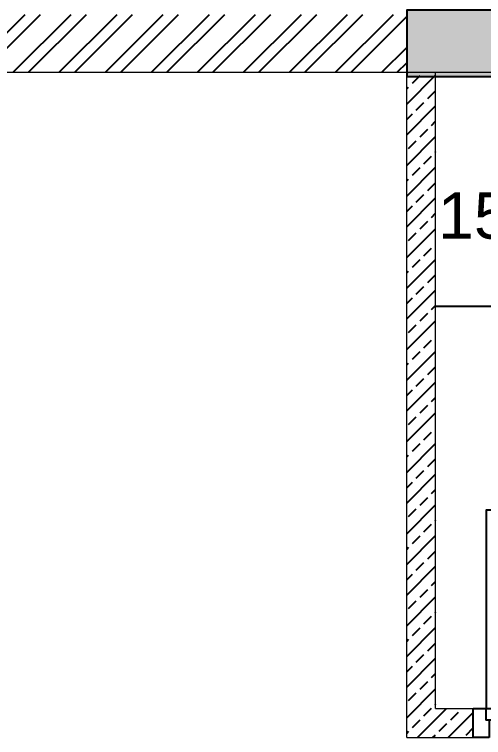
# Model space of a CAD drawing. Header units: millimetres. Extents: x 1255966 to 1543012, y 318612 to 465611.
# Drawn here: x 1394416 to 1396036, y 413789 to 416289 of the extents above; entities that cross this region are included whole.
import ezdxf

# ---------------------------------------------------------------- set-up
doc = ezdxf.new("R2010")
doc.units = ezdxf.units.MM
doc.header["$LTSCALE"] = 500
doc.header["$MEASUREMENT"] = 0
doc.layers.get('Defpoints').update_dxf_attribs({"lineweight": 0})
for name, color, linetype in [('AHC-A-FURNITURE', 2, 'Continuous'), ('DOOR', 8, 'Continuous'), ('Drop', 143, 'Continuous'), ('TEXT-RM NAME', 6, 'Continuous'), ('TOWER AREA COLUMN.', 6, 'Continuous')]:
    doc.layers.add(name, color=color, linetype=linetype)
doc.layers.add('TOWER COL HATCH', color=253, linetype='Continuous', lineweight=20)
doc.layers.add('Wall', color=2, linetype='Continuous', lineweight=15)
doc.styles.add('simplex', font='simplex.shx')
doc.styles.get("Standard").update_dxf_attribs({"font": 'arial.ttf'})

# ---------------------------------------------------------------- blocks, each defined once
blk = doc.blocks.new('DOOR 750')
at = {"layer": 'DOOR', "ltscale": 100}
for p, q in [((0, 730), (100, 730)), ((0, 675), (0, 730)), ((100, 730), (100, 687)), ((60, 675), (0, 675)), ((100, 687), (60, 687)), ((60, 675), (60, 687)), ((60, 674.9999999999708), (60, -15.00000000011641)), ((60, -15.00000000011641), (0, -15.00000000011641)), ((0, -15.00000000011641), (0, -70.00000000011643)), ((60, -15.00000000011641), (60, -27.00000000014552)), ((100, -27.00000000014552), (60, -27.00000000014552)), ((100, -70.00000000011643), (100, -27.00000000014552)), ((0, -70.00000000011643), (100, -70.00000000011643))]:
    blk.add_line(p, q, dxfattribs=at)
blk.add_lwpolyline([(99.63326001912355, -24.56668067921419), (787.7379696716088, -24.56668067921419), (787.7379696716088, 15.43331932078581), (99.63326001912355, 15.43331932078581)], close=True, dxfattribs=at)
at = {"layer": 'DOOR', "linetype": 'Continuous'}
blk.add_arc((62.02294048413751, -40.89497009472689), 727.8977811323541, 4.438264810685501, 90.15923403594117, dxfattribs=at)
at = {"layer": 'Defpoints', "ltscale": 100, "style": 'simplex', "width": 0.8}
blk.add_attdef('D750', (284.6527070619923, 36.47824745147955), '', height=100, dxfattribs=at)

msp = doc.modelspace()

# ---------------------------------------------------------------- hatches: boundary and pattern name
at = {"layer": 'AHC-A-FURNITURE', "ltscale": 50, "true_color": 0x5b5b5b}
h = msp.add_hatch(dxfattribs=at)
h.set_pattern_fill('ANSI33', color=251, scale=300)
h.set_pattern_definition([(45, (920216.6841356107, 1257022.111235489), (-53.03300858899107, 53.03300858899107), []), (45, (920269.7171441107, 1257022.111235489), (-53.03300858899107, 53.03300858899107), [37.5, -18.75])])
h.paths.add_polyline_path([(1397395.631024261, 413788.8750376409), (1396800.631024261, 413788.8750376409), (1396800.631024261, 413888.8750376409), (1397395.631024259, 413888.8750376409)])
h.paths.add_polyline_path([(1396000.63102426, 413788.8750376409), (1395770.631024261, 413788.8750376409), (1395770.631024261, 416088.8750381145), (1395870.631024261, 416088.8750381145), (1395870.631024261, 413888.8750376409), (1396000.63102426, 413888.8750376409)])
at = {"layer": 'TOWER COL HATCH'}
h = msp.add_hatch(color=253, dxfattribs=at)
h.dxf.hatch_style = 1
h.paths.add_polyline_path([(1397625.631024871, 416303.874870876), (1395770.631024871, 416303.874870876), (1395770.631024871, 416073.874870876), (1397625.631024871, 416073.874870876)])

# ---------------------------------------------------------------- linework, layer by layer
at = {"layer": 'AHC-A-FURNITURE', "color": 251, "linetype": 'Continuous', "ltscale": 50, "true_color": 0x5b5b5b}
for p, q in [((1394252.402455361, 416088.8750380116), (1394452.402454428, 416288.875037078)), ((1394305.435463865, 416088.8750380152), (1394505.435462931, 416288.8750370817)), ((1394411.501481139, 416088.8750380224), (1394611.501480205, 416288.8750370888)), ((1394464.534489643, 416088.875038026), (1394664.534488709, 416288.8750370924)), ((1394570.600506917, 416088.8750380331), (1394770.600505983, 416288.8750370996)), ((1394623.63351542, 416088.8750380367), (1394823.633514487, 416288.8750371032)), ((1394729.699532695, 416088.8750380439), (1394929.699531761, 416288.8750371104)), ((1394782.732541198, 416088.8750380475), (1394982.732540265, 416288.875037114)), ((1394888.798558472, 416088.8750380547), (1395088.798557539, 416288.8750371211)), ((1394941.831566976, 416088.8750380583), (1395141.831566042, 416288.8750371247)), ((1395047.89758425, 416088.8750380655), (1395247.897583317, 416288.8750371319)), ((1395100.930592754, 416088.875038069), (1395300.93059182, 416288.8750371355)), ((1395206.996610028, 416088.8750380762), (1395406.996609094, 416288.8750371427)), ((1395260.029618531, 416088.8750380798), (1395460.029617598, 416288.8750371463)), ((1395366.095635806, 416088.875038087), (1395566.095634872, 416288.8750371535)), ((1395419.128644309, 416088.8750380906), (1395619.128643376, 416288.875037157)), ((1395525.194661583, 416088.8750380977), (1395725.19466065, 416288.8750371642)), ((1395578.227670087, 416088.8750381013), (1395770.631024261, 416281.2783922749)), ((1395684.293687361, 416088.8750381085), (1395770.631024261, 416175.2123750079)), ((1395737.326695865, 416088.8750381122), (1395770.631024261, 416122.1793665079))]:
    msp.add_line(p, q, dxfattribs=at)
at = {"layer": 'Drop'}
msp.add_line((1397395.631024261, 415278.8750372831, -1.797322502682147e-07), (1395870.631024334, 415278.8750372829, -1.797322502682147e-07), dxfattribs=at)
at = {"layer": 'TOWER AREA COLUMN.'}
msp.add_lwpolyline([(1397625.631024871, 416303.874870876), (1395770.631024871, 416303.874870876), (1395770.631024871, 416073.874870876), (1397625.631024871, 416073.874870876)], close=True, dxfattribs=at)
at = {"layer": 'Wall'}
for p, q in [((1388979.916738546, 416088.8750381145), (1397625.631024261, 416088.8750381145)), ((1395770.631024261, 413788.8750376409), (1395770.631024261, 416088.8750381145)), ((1395870.631024261, 413888.8750376409), (1395870.631024261, 416088.8750381145)), ((1395870.631024261, 413888.8750376409), (1396000.631024261, 413888.8750376409)), ((1396000.631024261, 413788.8750376409), (1396000.631024261, 413888.8750376409)), ((1395770.631024261, 413788.8750376409), (1396000.631024261, 413788.8750376409))]:
    msp.add_line(p, q, dxfattribs=at)

# ---------------------------------------------------------------- block references
at = {"layer": 'DOOR', "xscale": -1, "rotation": 270}
msp.add_blockref('DOOR 750', (1396070.631024261, 413788.8750376409), dxfattribs=at)

# ---------------------------------------------------------------- texts
at = {"layer": 'TEXT-RM NAME'}
msp.add_text('1525X2185', height=160, rotation=359.9999999999995, dxfattribs=at).set_placement((1395878.475576162, 415513.6919877992))

doc.saveas('drawing.dxf')
